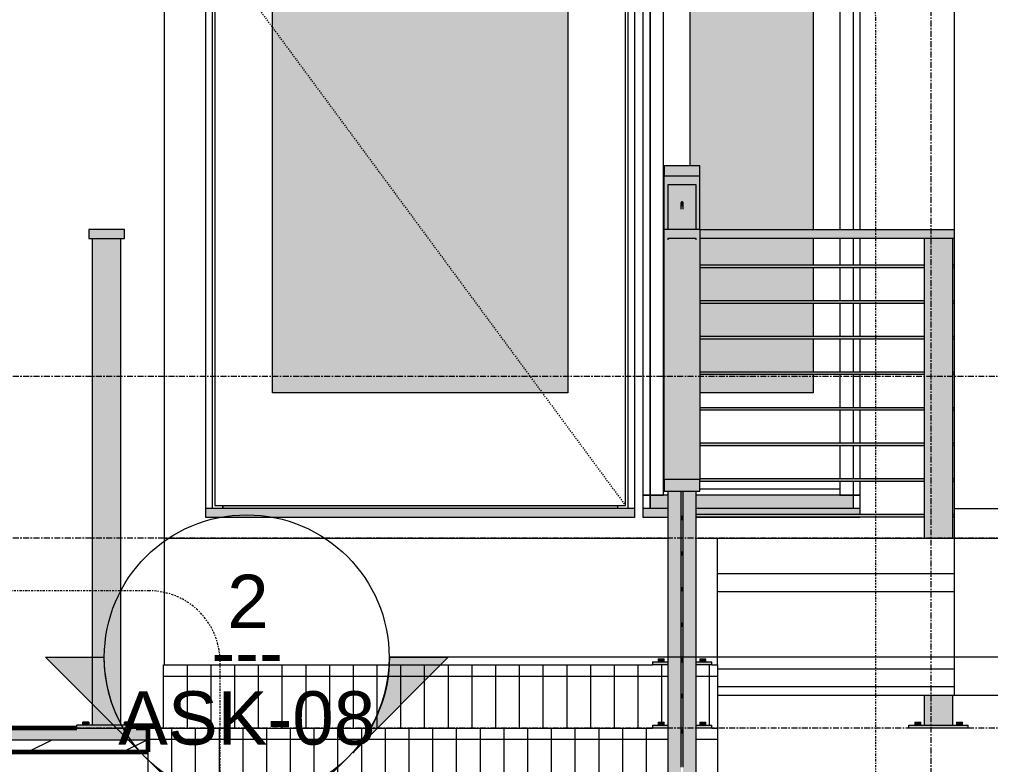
# Model space of a CAD drawing. Header units: inches. Extents: x -8991 to -6983, y -226 to 479.
# Drawn here: x -7646.2 to -7564.4, y -0.7 to 62.1 of the extents above; entities that cross this region are included whole.
import ezdxf

# ---------------------------------------------------------------- set-up
doc = ezdxf.new("R2010")
doc.units = ezdxf.units.IN
doc.header["$MEASUREMENT"] = 0
for name, pattern in [('Dash 1_16_', [0.125, 0.0625, -0.0625]), ('Dash Dot 3_16_', [0.3125, 0.1875, -0.0625, 0, -0.0625]), ('Grid Line 1_2_', [0.875, 0.5, -0.125, 0.125, -0.125])]:
    doc.linetypes.add(name, pattern=pattern)
for name, color, linetype, lineweight in [('A-ANNO-SYMB-1', 150, 'Dash Dot 3_16_', 9), ('A-DOOR', 31, 'Continuous', 18), ('A-DOOR-1', 31, 'Dash 1_16_', 9), ('A-DOOR-2', 31, 'Continuous', 9), ('A-DOOR-FRAM', 31, 'Continuous', 9), ('A-FLOR', 192, 'Continuous', 18), ('A-FLOR-1', 192, 'Continuous', 60), ('A-FLOR-HRAL', 11, 'Continuous', 9), ('A-FLOR-LEVL-1', 51, 'Grid Line 1_2_', 9), ('A-FLOR-MCUT', 51, 'Continuous', 18), ('A-FLOR-PATT-1', 8, 'Continuous', 9), ('A-WALL', 113, 'Continuous', 18), ('G-ANNO-SYMB-1', 111, 'Continuous', 9), ('S-BEAM', 12, 'Continuous', 9), ('S-GRID-1', 1, 'Grid Line 1_2_', 9), ('S-STRS', 31, 'Continuous', 9)]:
    doc.layers.add(name, color=color, linetype=linetype, lineweight=lineweight)
doc.styles.add('Arial_1', font='arial.ttf', dxfattribs={"height": 4.5})
doc.styles.add('Century Gothic', font='ufonts.com_century-gothic.ttf', dxfattribs={"height": 4.5})
pattern_1 = [(90, (-7659.3905, -117.625), (-2, 1e-16), [])]
pattern_2 = [(90, (-7658.0855, 2.375), (-2, 1e-16), [])]

# ---------------------------------------------------------------- blocks, each defined once
blk = doc.blocks.new('Railing - 2_ x 1_2_ 2-1559248-Section 26')
at = {"layer": 'A-FLOR-HRAL'}
for points in [[(-8696.644, 2.625), (-8694.882, 2.625), (-8694.882, 43.625), (-8697.257, 43.625), (-8697.257, 2.625), (-8696.854, 2.625)], [(-8694.882, 2.375), (-8693.569, 2.375), (-8693.569, 2.625), (-8698.569, 2.625), (-8698.569, 2.375), (-8696.548, 2.375)], [(-8697.59, 2.625), (-8697.569, 2.625), (-8697.578, 2.875), (-8698.069, 2.875), (-8698.048, 2.625), (-8697.603, 2.625)], [(-8694.287, 2.625), (-8694.069, 2.625), (-8694.078, 2.875), (-8694.569, 2.875), (-8694.548, 2.625), (-8694.319, 2.625)]]:
    blk.add_hatch(color=256, dxfattribs=at).paths.add_polyline_path(points, flags=0)
for p, q in [((-8697.257, 43.625), (-8694.882, 43.625)), ((-8697.257, 2.625), (-8697.257, 43.625)), ((-8694.882, 2.625), (-8694.882, 43.625)), ((-8693.569, 2.625), (-8698.569, 2.625)), ((-8698.569, 2.375), (-8698.569, 2.625)), ((-8698.069, 2.625), (-8698.069, 2.875)), ((-8697.569, 2.875), (-8698.069, 2.875)), ((-8697.569, 2.875), (-8697.569, 2.625)), ((-8694.569, 2.625), (-8694.569, 2.875)), ((-8694.069, 2.875), (-8694.569, 2.875)), ((-8694.069, 2.875), (-8694.069, 2.625)), ((-8693.569, 2.375), (-8693.569, 2.625)), ((-8698.569, 2.375), (-8693.569, 2.375))]:
    blk.add_line(p, q, dxfattribs=at)
blk = doc.blocks.new('Railing - Railing-1114347-Section 26')
at = {"layer": 'A-FLOR-HRAL'}
blk.add_hatch(color=256, dxfattribs=at).paths.add_polyline_path([(-8697.569, 43.625), (-8694.569, 43.625), (-8694.569, 44.375), (-8697.569, 44.375), (-8697.569, 43.986)], flags=0)
for p, q in [((-8694.569, 44.375), (-8697.569, 44.375)), ((-8697.569, 44.375), (-8697.569, 43.625)), ((-8694.569, 43.625), (-8694.569, 44.375)), ((-8697.569, 43.625), (-8697.257, 43.625)), ((-8694.882, 43.625), (-8694.569, 43.625))]:
    blk.add_line(p, q, dxfattribs=at)
blk.add_blockref('Railing - 2_ x 1_2_ 2-1559248-Section 26', (0, 0))
blk = doc.blocks.new('Railing - 2_ x 1_2_ 2-V25-Section 26')
at = {"layer": 'A-FLOR-HRAL'}
for points in [[(-8647.323, 43.53), (-8646.382, 43.53), (-8646.382, 43.625), (-8648.757, 43.625), (-8648.757, 43.53), (-8648.049, 43.53)], [(-8649.384, 2.625), (-8649.069, 2.625), (-8649.078, 2.875), (-8649.569, 2.875), (-8649.548, 2.625), (-8649.414, 2.625)], [(-8645.725, 2.625), (-8645.569, 2.625), (-8645.578, 2.875), (-8646.069, 2.875), (-8646.048, 2.625), (-8645.735, 2.625)]]:
    blk.add_hatch(color=256, dxfattribs=at).paths.add_polyline_path(points, flags=0)
h = blk.add_hatch(color=256, dxfattribs=at)
h.paths.add_polyline_path([(-8649.206, 2.375), (-8648.757, 2.375), (-8648.757, 2.625), (-8650.069, 2.616), (-8650.069, 2.375)], flags=0)
h.paths.add_polyline_path([(-8645.069, 2.375), (-8645.069, 2.625), (-8646.382, 2.616), (-8646.382, 2.375), (-8645.735, 2.375)], flags=0)
for p, q in [((-8648.757, 43.625), (-8648.757, 43.53)), ((-8646.382, 43.625), (-8648.757, 43.625)), ((-8646.382, 43.53), (-8646.382, 43.625)), ((-8650.069, 2.625), (-8648.757, 2.625)), ((-8650.069, 2.625), (-8650.069, 2.375)), ((-8649.569, 2.875), (-8649.569, 2.625)), ((-8649.569, 2.875), (-8649.069, 2.875)), ((-8649.069, 2.625), (-8649.069, 2.875)), ((-8646.382, 2.625), (-8645.069, 2.625)), ((-8646.069, 2.875), (-8646.069, 2.625)), ((-8646.069, 2.875), (-8645.569, 2.875)), ((-8645.569, 2.625), (-8645.569, 2.875)), ((-8645.069, 2.375), (-8645.069, 2.625)), ((-8648.757, 2.375), (-8650.069, 2.375)), ((-8645.069, 2.375), (-8646.382, 2.375))]:
    blk.add_line(p, q, dxfattribs=at)
blk = doc.blocks.new('Railing - 2_ x 1_2_ 2-1997085-Section 26')
at = {"layer": 'A-FLOR-HRAL'}
h = blk.add_hatch(color=256, dxfattribs=at)
h.paths.add_polyline_path([(-8648.757, -21.375), (-8646.382, -21.375), (-8646.382, 22.35), (-8647.476, 22.35), (-8647.496, -15.99), (-8647.529, -16.009), (-8647.643, -15.99), (-8647.663, -15.915), (-8647.663, 22.35), (-8648.757, 22.35), (-8648.757, -20.338)], flags=0)
h.paths.add_polyline_path([(-8647.523, -15.821), (-8647.545, -15.799), (-8647.594, -15.799), (-8647.59, -15.821), (-8647.529, -15.821)], flags=0)
for points in [[(-8649.09, -21.375), (-8649.069, -21.375), (-8649.078, -21.125), (-8649.569, -21.125), (-8649.548, -21.375), (-8649.103, -21.375)], [(-8645.819, -21.375), (-8645.569, -21.375), (-8645.578, -21.125), (-8646.069, -21.125), (-8646.048, -21.375), (-8645.852, -21.375)], [(-8645.735, -21.625), (-8645.069, -21.625), (-8645.069, -21.375), (-8650.069, -21.375), (-8650.069, -21.625), (-8646.382, -21.625)]]:
    blk.add_hatch(color=256, dxfattribs=at).paths.add_polyline_path(points, flags=0)
for p, q in [((-8648.757, 22.35), (-8648.757, -21.375)), ((-8646.382, -21.375), (-8646.382, 22.35)), ((-8649.569, -21.125), (-8649.569, -21.375)), ((-8649.569, -21.125), (-8649.069, -21.125)), ((-8649.069, -21.375), (-8649.069, -21.125)), ((-8646.069, -21.125), (-8646.069, -21.375)), ((-8646.069, -21.125), (-8645.569, -21.125)), ((-8645.569, -21.375), (-8645.569, -21.125)), ((-8650.069, -21.375), (-8645.069, -21.375)), ((-8650.069, -21.375), (-8650.069, -21.625)), ((-8645.069, -21.625), (-8645.069, -21.375))]:
    blk.add_line(p, q, dxfattribs=at)
blk = doc.blocks.new('Railing - Railing-1123708-Section 26')
at = {"layer": 'A-FLOR-HRAL'}
h = blk.add_hatch(color=256, dxfattribs=at)
h.paths.add_polyline_path([(-8649.069, 23.311), (-8646.069, 23.311), (-8646.069, 44.375), (-8649.069, 44.375), (-8649.069, 23.862)], flags=0)
h.paths.add_polyline_path([(-8646.897, 43.53), (-8648.757, 43.53), (-8648.757, 43.625), (-8646.382, 43.625), (-8646.382, 43.53)], flags=0)
for points in [[(-8649.069, 22.35), (-8646.069, 22.35), (-8646.069, 23.311), (-8649.069, 23.311), (-8649.069, 22.497)], [(-8647.663, 20.085), (-8647.636, 20.169), (-8647.587, 20.203), (-8647.528, 20.193), (-8647.484, 20.134), (-8647.476, 20.185), (-8647.497, 22.35), (-8647.663, 22.35), (-8647.663, 20.108)], [(-8647.587, 19.991), (-8647.495, 20.013), (-8647.476, 20.085), (-8647.503, 20.169), (-8647.531, 20.179), (-8647.644, 20.158), (-8647.663, 20.085), (-8647.636, 20.001), (-8647.608, 19.991), (-8647.59, 19.991)], [(-8647.587, 16.991), (-8647.495, 17.013), (-8647.476, 17.085), (-8647.503, 17.169), (-8647.531, 17.179), (-8647.644, 17.158), (-8647.663, 17.085), (-8647.636, 17.001), (-8647.608, 16.991), (-8647.59, 16.991)], [(-8647.587, 13.991), (-8647.495, 14.013), (-8647.476, 14.085), (-8647.503, 14.169), (-8647.531, 14.179), (-8647.644, 14.158), (-8647.663, 14.085), (-8647.636, 14.001), (-8647.608, 13.991), (-8647.59, 13.991)], [(-8647.587, 10.991), (-8647.495, 11.013), (-8647.476, 11.085), (-8647.503, 11.169), (-8647.531, 11.179), (-8647.644, 11.158), (-8647.663, 11.085), (-8647.636, 11.001), (-8647.608, 10.991), (-8647.59, 10.991)], [(-8647.512, 7.991), (-8647.495, 8.013), (-8647.476, 8.085), (-8647.503, 8.169), (-8647.531, 8.179), (-8647.644, 8.158), (-8647.663, 8.085), (-8647.636, 8.001), (-8647.608, 7.991), (-8647.523, 7.991)], [(-8647.545, 4.991), (-8647.495, 5.013), (-8647.476, 5.085), (-8647.503, 5.169), (-8647.531, 5.179), (-8647.644, 5.158), (-8647.663, 5.085), (-8647.636, 5.001), (-8647.608, 4.991), (-8647.548, 4.991)], [(-8647.551, 1.991), (-8647.495, 2.013), (-8647.476, 2.085), (-8647.503, 2.169), (-8647.531, 2.179), (-8647.644, 2.158), (-8647.663, 2.085), (-8647.636, 2.001), (-8647.608, 1.991), (-8647.569, 1.991)]]:
    blk.add_hatch(color=256, dxfattribs=at).paths.add_polyline_path(points, flags=0)
h = blk.add_hatch(color=256, dxfattribs=at)
h.paths.add_polyline_path([(-8647.663, 17.085), (-8647.636, 17.169), (-8647.587, 17.203), (-8647.528, 17.193), (-8647.484, 17.134), (-8647.476, 17.185), (-8647.497, 20.009), (-8647.531, 19.991), (-8647.644, 20.013), (-8647.663, 20.033), (-8647.663, 17.108)], flags=0)
h.paths.add_polyline_path([(-8647.549, 20.179), (-8647.545, 20.201), (-8647.594, 20.201), (-8647.59, 20.179), (-8647.551, 20.179)], flags=0)
h = blk.add_hatch(color=256, dxfattribs=at)
h.paths.add_polyline_path([(-8647.476, 14.085), (-8647.497, 17.009), (-8647.531, 16.991), (-8647.644, 17.013), (-8647.663, 17.033), (-8647.642, 14.161), (-8647.587, 14.203), (-8647.528, 14.193), (-8647.484, 14.134), (-8647.478, 14.108)], flags=0)
h.paths.add_polyline_path([(-8647.587, 17.179), (-8647.545, 17.201), (-8647.594, 17.201), (-8647.59, 17.179)], flags=0)
h = blk.add_hatch(color=256, dxfattribs=at)
h.paths.add_polyline_path([(-8647.663, 11.085), (-8647.636, 11.169), (-8647.587, 11.203), (-8647.528, 11.193), (-8647.484, 11.134), (-8647.476, 11.185), (-8647.497, 14.009), (-8647.531, 13.991), (-8647.644, 14.013), (-8647.663, 14.033), (-8647.663, 11.105)], flags=0)
h.paths.add_polyline_path([(-8647.594, 14.179), (-8647.545, 14.201), (-8647.594, 14.201), (-8647.608, 14.179)], flags=0)
h = blk.add_hatch(color=256, dxfattribs=at)
h.paths.add_polyline_path([(-8647.663, 8.085), (-8647.636, 8.169), (-8647.587, 8.203), (-8647.528, 8.193), (-8647.484, 8.134), (-8647.476, 8.185), (-8647.497, 11.009), (-8647.531, 10.991), (-8647.644, 11.013), (-8647.663, 11.033), (-8647.663, 8.108)], flags=0)
h.paths.add_polyline_path([(-8647.587, 11.179), (-8647.545, 11.201), (-8647.594, 11.201), (-8647.59, 11.179)], flags=0)
h = blk.add_hatch(color=256, dxfattribs=at)
h.paths.add_polyline_path([(-8647.663, 5.085), (-8647.636, 5.169), (-8647.587, 5.203), (-8647.528, 5.193), (-8647.484, 5.134), (-8647.476, 5.185), (-8647.497, 8.009), (-8647.531, 7.991), (-8647.644, 8.013), (-8647.663, 8.033), (-8647.663, 5.108)], flags=0)
h.paths.add_polyline_path([(-8647.511, 8.179), (-8647.569, 8.205), (-8647.608, 8.179), (-8647.513, 8.179)], flags=0)
h = blk.add_hatch(color=256, dxfattribs=at)
h.paths.add_polyline_path([(-8647.476, 2.085), (-8647.497, 5.009), (-8647.531, 4.991), (-8647.644, 5.013), (-8647.663, 5.033), (-8647.642, 2.161), (-8647.587, 2.203), (-8647.528, 2.193), (-8647.484, 2.134), (-8647.478, 2.108)], flags=0)
h.paths.add_polyline_path([(-8647.626, 5.179), (-8647.545, 5.201), (-8647.594, 5.201), (-8647.628, 5.179)], flags=0)
h = blk.add_hatch(color=256, dxfattribs=at)
h.paths.add_polyline_path([(-8647.663, -0.915), (-8647.636, -0.831), (-8647.587, -0.797), (-8647.528, -0.807), (-8647.484, -0.866), (-8647.476, -0.815), (-8647.497, 2.009), (-8647.531, 1.991), (-8647.644, 2.013), (-8647.663, 2.027), (-8647.663, -0.892)], flags=0)
h.paths.add_polyline_path([(-8647.511, 2.179), (-8647.569, 2.205), (-8647.608, 2.179), (-8647.513, 2.179)], flags=0)
for p, q in [((-8646.069, 44.375), (-8649.069, 44.375)), ((-8649.069, 23.311), (-8649.069, 44.375)), ((-8646.069, 44.375), (-8646.069, 23.311)), ((-8646.069, 23.311), (-8649.069, 23.311)), ((-8649.069, 23.311), (-8649.069, 22.35)), ((-8646.069, 22.35), (-8646.069, 23.311)), ((-8649.069, 22.35), (-8646.069, 22.35)), ((-8647.663, 22.35), (-8647.663, 20.085)), ((-8647.476, 20.085), (-8647.476, 22.35)), ((-8647.663, 20.085), (-8647.663, 17.085)), ((-8647.476, 17.085), (-8647.476, 20.085)), ((-8647.663, 17.085), (-8647.663, 14.085)), ((-8647.476, 14.085), (-8647.476, 17.085)), ((-8647.663, 14.085), (-8647.663, 11.085)), ((-8647.476, 11.085), (-8647.476, 14.085)), ((-8647.663, 11.085), (-8647.663, 8.085)), ((-8647.476, 8.085), (-8647.476, 11.085)), ((-8647.663, 8.085), (-8647.663, 5.085)), ((-8647.476, 5.085), (-8647.476, 8.085)), ((-8647.663, 5.085), (-8647.663, 2.085)), ((-8647.476, 2.085), (-8647.476, 5.085)), ((-8647.663, 2.085), (-8647.663, -0.915)), ((-8647.476, -0.915), (-8647.476, 2.085))]:
    blk.add_line(p, q, dxfattribs=at)
at = {"layer": 'A-FLOR-HRAL', "flags": 128}
for points in [[(-8647.476, 20.085), (-8647.478, 20.112), (-8647.485, 20.137), (-8647.496, 20.16), (-8647.511, 20.179), (-8647.529, 20.193), (-8647.549, 20.202), (-8647.569, 20.205), (-8647.59, 20.202), (-8647.61, 20.193), (-8647.628, 20.179), (-8647.643, 20.16), (-8647.654, 20.137), (-8647.661, 20.112), (-8647.663, 20.085)], [(-8647.663, 20.085), (-8647.661, 20.059), (-8647.654, 20.033), (-8647.643, 20.01), (-8647.628, 19.991), (-8647.61, 19.977), (-8647.59, 19.968), (-8647.569, 19.965), (-8647.549, 19.968), (-8647.529, 19.977), (-8647.511, 19.991), (-8647.496, 20.01), (-8647.485, 20.033), (-8647.478, 20.059), (-8647.476, 20.085)], [(-8647.476, 17.085), (-8647.478, 17.112), (-8647.485, 17.137), (-8647.496, 17.16), (-8647.511, 17.179), (-8647.529, 17.193), (-8647.549, 17.202), (-8647.569, 17.205), (-8647.59, 17.202), (-8647.61, 17.193), (-8647.628, 17.179), (-8647.643, 17.16), (-8647.654, 17.137), (-8647.661, 17.112), (-8647.663, 17.085)], [(-8647.663, 17.085), (-8647.661, 17.059), (-8647.654, 17.033), (-8647.643, 17.01), (-8647.628, 16.991), (-8647.61, 16.977), (-8647.59, 16.968), (-8647.569, 16.965), (-8647.549, 16.968), (-8647.529, 16.977), (-8647.511, 16.991), (-8647.496, 17.01), (-8647.485, 17.033), (-8647.478, 17.059), (-8647.476, 17.085)], [(-8647.476, 14.085), (-8647.478, 14.112), (-8647.485, 14.137), (-8647.496, 14.16), (-8647.511, 14.179), (-8647.529, 14.193), (-8647.549, 14.202), (-8647.569, 14.205), (-8647.59, 14.202), (-8647.61, 14.193), (-8647.628, 14.179), (-8647.643, 14.16), (-8647.654, 14.137), (-8647.661, 14.112), (-8647.663, 14.085)], [(-8647.663, 14.085), (-8647.661, 14.059), (-8647.654, 14.033), (-8647.643, 14.01), (-8647.628, 13.991), (-8647.61, 13.977), (-8647.59, 13.968), (-8647.569, 13.965), (-8647.549, 13.968), (-8647.529, 13.977), (-8647.511, 13.991), (-8647.496, 14.01), (-8647.485, 14.033), (-8647.478, 14.059), (-8647.476, 14.085)], [(-8647.476, 11.085), (-8647.478, 11.112), (-8647.485, 11.137), (-8647.496, 11.16), (-8647.511, 11.179), (-8647.529, 11.193), (-8647.549, 11.202), (-8647.569, 11.205), (-8647.59, 11.202), (-8647.61, 11.193), (-8647.628, 11.179), (-8647.643, 11.16), (-8647.654, 11.137), (-8647.661, 11.112), (-8647.663, 11.085)], [(-8647.663, 11.085), (-8647.661, 11.059), (-8647.654, 11.033), (-8647.643, 11.01), (-8647.628, 10.991), (-8647.61, 10.977), (-8647.59, 10.968), (-8647.569, 10.965), (-8647.549, 10.968), (-8647.529, 10.977), (-8647.511, 10.991), (-8647.496, 11.01), (-8647.485, 11.033), (-8647.478, 11.059), (-8647.476, 11.085)], [(-8647.476, 8.085), (-8647.478, 8.112), (-8647.485, 8.137), (-8647.496, 8.16), (-8647.511, 8.179), (-8647.529, 8.193), (-8647.549, 8.202), (-8647.569, 8.205), (-8647.59, 8.202), (-8647.61, 8.193), (-8647.628, 8.179), (-8647.643, 8.16), (-8647.654, 8.137), (-8647.661, 8.112), (-8647.663, 8.085)], [(-8647.663, 8.085), (-8647.661, 8.059), (-8647.654, 8.033), (-8647.643, 8.01), (-8647.628, 7.991), (-8647.61, 7.977), (-8647.59, 7.968), (-8647.569, 7.965), (-8647.549, 7.968), (-8647.529, 7.977), (-8647.511, 7.991), (-8647.496, 8.01), (-8647.485, 8.033), (-8647.478, 8.059), (-8647.476, 8.085)], [(-8647.476, 5.085), (-8647.478, 5.112), (-8647.485, 5.137), (-8647.496, 5.16), (-8647.511, 5.179), (-8647.529, 5.193), (-8647.549, 5.202), (-8647.569, 5.205), (-8647.59, 5.202), (-8647.61, 5.193), (-8647.628, 5.179), (-8647.643, 5.16), (-8647.654, 5.137), (-8647.661, 5.112), (-8647.663, 5.085)], [(-8647.663, 5.085), (-8647.661, 5.059), (-8647.654, 5.033), (-8647.643, 5.01), (-8647.628, 4.991), (-8647.61, 4.977), (-8647.59, 4.968), (-8647.569, 4.965), (-8647.549, 4.968), (-8647.529, 4.977), (-8647.511, 4.991), (-8647.496, 5.01), (-8647.485, 5.033), (-8647.478, 5.059), (-8647.476, 5.085)], [(-8647.476, 2.085), (-8647.478, 2.112), (-8647.485, 2.137), (-8647.496, 2.16), (-8647.511, 2.179), (-8647.529, 2.193), (-8647.549, 2.202), (-8647.569, 2.205), (-8647.59, 2.202), (-8647.61, 2.193), (-8647.628, 2.179), (-8647.643, 2.16), (-8647.654, 2.137), (-8647.661, 2.112), (-8647.663, 2.085)], [(-8647.663, 2.085), (-8647.661, 2.059), (-8647.654, 2.033), (-8647.643, 2.01), (-8647.628, 1.991), (-8647.61, 1.977), (-8647.59, 1.968), (-8647.569, 1.965), (-8647.549, 1.968), (-8647.529, 1.977), (-8647.511, 1.991), (-8647.496, 2.01), (-8647.485, 2.033), (-8647.478, 2.059), (-8647.476, 2.085)]]:
    blk.add_lwpolyline(points, dxfattribs=at)
for name in ['Railing - 2_ x 1_2_ 2-V25-Section 26', 'Railing - 2_ x 1_2_ 2-1997085-Section 26']:
    blk.add_blockref(name, (0, 0))
blk = doc.blocks.new('Door-Outswing-Andersen-A_Series-Single - 3_ 0-1_8_ x 7_ 11-1_2_-2052488-Section 26')
at = {"layer": 'A-DOOR'}
for points in [[(-8671.19, 30.625), (-8657.209, 30.625), (-8657.209, 110), (-8682.084, 110), (-8682.084, 30.625)], [(-8652.677, 20.125), (-8651.584, 20.125), (-8651.598, 20.873), (-8687.709, 20.863), (-8687.709, 20.125), (-8653.006, 20.125)], [(-8671.19, 20.873), (-8653.006, 20.873), (-8653.006, 21.125), (-8686.287, 21.125), (-8686.287, 20.873), (-8682.084, 20.873)]]:
    blk.add_hatch(color=256, dxfattribs=at).paths.add_polyline_path(points, flags=0)
for p, q in [((-8687.143, 20.873), (-8687.143, 115.059)), ((-8686.959, 114.875), (-8686.959, 21.125)), ((-8652.334, 21.125), (-8652.334, 114.875)), ((-8652.15, 115.059), (-8652.15, 20.873)), ((-8682.084, 30.625), (-8682.084, 110)), ((-8657.209, 110), (-8657.209, 30.625)), ((-8657.209, 30.625), (-8682.084, 30.625)), ((-8687.709, 20.125), (-8687.709, 20.873)), ((-8651.584, 20.873), (-8687.709, 20.873)), ((-8686.959, 21.125), (-8652.334, 21.125)), ((-8686.287, 20.873), (-8686.287, 21.125)), ((-8686.287, 21.125), (-8686.287, 20.873)), ((-8653.006, 21.125), (-8653.006, 20.873)), ((-8653.006, 21.125), (-8653.006, 20.873)), ((-8651.584, 20.873), (-8651.584, 20.125)), ((-8651.584, 20.125), (-8687.709, 20.125))]:
    blk.add_line(p, q, dxfattribs=at)
at = {"layer": 'A-DOOR-1'}
blk.add_line((-8686.959, 68), (-8652.334, 21.125), dxfattribs=at)
blk = doc.blocks.new('Door-Sidelight-Andersen-A_Series - 1_ 6-1_4_ x 7_ 11-1_2_-2008674-Section 26')
at = {"layer": 'A-DOOR'}
h = blk.add_hatch(color=256, dxfattribs=at)
h.paths.add_polyline_path([(-8646.069, 30.625), (-8636.522, 30.625), (-8636.522, 32.187), (-8646.069, 32.187), (-8646.069, 31.456)], flags=0)
h.paths.add_polyline_path([(-8646.069, 32.375), (-8636.522, 32.375), (-8636.522, 35.187), (-8646.069, 35.187), (-8646.069, 32.633)], flags=0)
h.paths.add_polyline_path([(-8643.421, 35.375), (-8636.522, 35.375), (-8636.522, 38.187), (-8646.069, 38.187), (-8646.069, 35.375), (-8645.735, 35.375)], flags=0)
h.paths.add_polyline_path([(-8646.069, 38.375), (-8636.522, 38.375), (-8636.522, 41.187), (-8646.069, 41.187), (-8646.069, 38.519)], flags=0)
h.paths.add_polyline_path([(-8646.069, 41.375), (-8636.522, 41.375), (-8636.522, 43.625), (-8646.069, 43.625), (-8646.069, 43.227)], flags=0)
h.paths.add_polyline_path([(-8643.421, 44.375), (-8636.522, 44.375), (-8636.522, 110), (-8646.897, 110), (-8646.897, 49.758), (-8646.069, 49.758), (-8646.069, 44.375), (-8645.735, 44.375)], flags=0)
h = blk.add_hatch(color=256, dxfattribs=at)
h.paths.add_polyline_path([(-8649.914, 20.873), (-8648.757, 20.873), (-8648.757, 22.016), (-8650.268, 22.016), (-8650.268, 20.873), (-8650.084, 20.873)], flags=0)
h.paths.add_polyline_path([(-8634.165, 20.873), (-8633.15, 20.873), (-8633.15, 22.016), (-8646.382, 22.016), (-8646.382, 20.873), (-8634.279, 20.873)], flags=0)
h = blk.add_hatch(color=256, dxfattribs=at)
h.paths.add_polyline_path([(-8650.709, 20.125), (-8648.757, 20.125), (-8648.757, 20.873), (-8650.834, 20.873), (-8650.834, 20.125)], flags=0)
h.paths.add_polyline_path([(-8633.756, 20.125), (-8632.584, 20.125), (-8632.585, 20.187), (-8646.382, 20.187), (-8646.382, 20.125), (-8634.165, 20.125)], flags=0)
h.paths.add_polyline_path([(-8633.756, 20.375), (-8632.584, 20.375), (-8632.589, 20.873), (-8646.382, 20.862), (-8646.382, 20.375), (-8634.165, 20.375)], flags=0)
for p, q in [((-8650.268, 20.873), (-8650.268, 115.059)), ((-8633.15, 115.059), (-8633.15, 44.375)), ((-8649.139, 22.016), (-8649.139, 113.93)), ((-8634.279, 113.93), (-8634.279, 44.375)), ((-8646.897, 49.758), (-8646.897, 110)), ((-8636.522, 110), (-8636.522, 44.375)), ((-8636.522, 43.625), (-8636.522, 41.372)), ((-8634.279, 43.625), (-8634.279, 41.372)), ((-8633.15, 43.625), (-8633.15, 41.372)), ((-8636.522, 41.191), (-8636.522, 38.372)), ((-8634.279, 41.195), (-8634.279, 38.372)), ((-8633.15, 41.194), (-8633.15, 38.372)), ((-8636.522, 38.191), (-8636.522, 35.372)), ((-8634.279, 38.195), (-8634.279, 35.372)), ((-8633.15, 38.194), (-8633.15, 35.372)), ((-8636.522, 35.191), (-8636.522, 32.372)), ((-8634.279, 35.195), (-8634.279, 32.372)), ((-8633.15, 35.194), (-8633.15, 32.372)), ((-8636.522, 32.191), (-8636.522, 30.625)), ((-8634.279, 32.195), (-8634.279, 29.372)), ((-8633.15, 32.194), (-8633.15, 29.372)), ((-8636.522, 30.625), (-8646.069, 30.625)), ((-8634.279, 29.195), (-8634.279, 26.372)), ((-8633.15, 29.194), (-8633.15, 26.372)), ((-8634.279, 26.195), (-8634.279, 23.372)), ((-8633.15, 26.194), (-8633.15, 23.372)), ((-8634.279, 23.195), (-8634.279, 22.016)), ((-8633.15, 23.194), (-8633.15, 20.873)), ((-8649.069, 22.507), (-8649.139, 22.507)), ((-8634.279, 22.507), (-8646.069, 22.507)), ((-8648.757, 22.016), (-8650.834, 22.016)), ((-8650.834, 22.016), (-8649.139, 22.016)), ((-8632.584, 22.016), (-8646.382, 22.016)), ((-8634.279, 22.016), (-8632.584, 22.016)), ((-8650.834, 20.125), (-8650.834, 20.873)), ((-8648.757, 20.873), (-8650.834, 20.873)), ((-8632.584, 20.873), (-8646.382, 20.873)), ((-8632.584, 20.873), (-8632.584, 20.372)), ((-8648.757, 20.125), (-8650.834, 20.125)), ((-8632.584, 20.125), (-8646.382, 20.125)), ((-8632.584, 20.194), (-8632.584, 20.125))]:
    blk.add_line(p, q, dxfattribs=at)
at = {"layer": 'A-DOOR-2'}
for p, q in [((-8646.897, 49.758), (-8646.897, 110)), ((-8636.522, 110), (-8636.522, 44.375)), ((-8636.522, 43.625), (-8636.522, 41.372)), ((-8636.522, 41.191), (-8636.522, 38.372)), ((-8636.522, 38.191), (-8636.522, 35.372)), ((-8636.522, 35.191), (-8636.522, 32.372)), ((-8636.522, 32.191), (-8636.522, 30.625)), ((-8636.522, 30.625), (-8646.069, 30.625))]:
    blk.add_line(p, q, dxfattribs=at)
at = {"layer": 'A-DOOR-FRAM'}
for p, q in [((-8650.268, 115.059), (-8650.268, 20.873)), ((-8633.15, 115.059), (-8633.15, 44.375)), ((-8633.15, 43.625), (-8633.15, 41.372)), ((-8633.15, 41.194), (-8633.15, 38.372)), ((-8633.15, 38.194), (-8633.15, 35.372)), ((-8633.15, 35.194), (-8633.15, 32.372)), ((-8633.15, 32.194), (-8633.15, 29.372)), ((-8633.15, 29.194), (-8633.15, 26.372)), ((-8633.15, 26.194), (-8633.15, 23.372)), ((-8633.15, 23.194), (-8633.15, 20.873)), ((-8649.069, 22.507), (-8649.139, 22.507)), ((-8634.279, 22.507), (-8646.069, 22.507))]:
    blk.add_line(p, q, dxfattribs=at)
blk = doc.blocks.new('Plywood Web Joist - 9 1_2_ TJI110 _ 16_ O_C_-1953454-Section 26')
at = {"layer": 'S-BEAM'}
for p, q in [((-8624.632, 15.375), (-8644.569, 15.375)), ((-8644.569, 13.875), (-8624.632, 13.875)), ((-8644.569, 7.375), (-8624.632, 7.375)), ((-8644.569, 5.875), (-8624.632, 5.875))]:
    blk.add_line(p, q, dxfattribs=at)
blk = doc.blocks.new('Railing - 2_ x 1_2_ 2-V47-Section 26')
at = {"layer": 'A-FLOR-HRAL'}
h = blk.add_hatch(color=256, dxfattribs=at)
h.paths.add_polyline_path([(-8624.908, 2.625), (-8624.756, 2.625), (-8624.756, 5.125), (-8627.131, 5.125), (-8627.131, 2.625)], flags=0)
h.paths.add_polyline_path([(-8627.131, 18.375), (-8624.756, 18.383), (-8624.756, 43.625), (-8627.131, 43.625), (-8627.131, 18.537)], flags=0)
for points in [[(-8624.908, 2.375), (-8623.444, 2.375), (-8623.444, 2.625), (-8628.444, 2.625), (-8628.444, 2.375), (-8627.131, 2.375)], [(-8627.871, 2.625), (-8627.694, 2.625), (-8627.694, 2.875), (-8627.944, 2.875), (-8627.923, 2.625), (-8627.891, 2.625)], [(-8627.517, 2.625), (-8627.444, 2.625), (-8627.452, 2.875), (-8627.694, 2.875), (-8627.694, 2.625), (-8627.543, 2.625)], [(-8624.371, 2.625), (-8624.194, 2.625), (-8624.194, 2.875), (-8624.444, 2.875), (-8624.423, 2.625), (-8624.391, 2.625)], [(-8624.129, 2.625), (-8623.944, 2.625), (-8623.952, 2.875), (-8624.194, 2.875), (-8624.194, 2.625), (-8624.162, 2.625)]]:
    blk.add_hatch(color=256, dxfattribs=at).paths.add_polyline_path(points, flags=0)
for p, q in [((-8627.131, 18.375), (-8627.131, 43.625)), ((-8624.756, 18.375), (-8624.756, 43.625)), ((-8627.131, 2.625), (-8627.131, 5.125)), ((-8624.756, 2.625), (-8624.756, 5.125)), ((-8628.444, 2.625), (-8623.444, 2.625)), ((-8628.444, 2.375), (-8628.444, 2.625)), ((-8627.944, 2.875), (-8627.944, 2.625)), ((-8627.944, 2.875), (-8627.694, 2.875)), ((-8627.694, 2.875), (-8627.444, 2.875)), ((-8627.444, 2.625), (-8627.444, 2.875)), ((-8624.444, 2.875), (-8624.444, 2.625)), ((-8624.444, 2.875), (-8624.194, 2.875)), ((-8624.194, 2.875), (-8623.944, 2.875)), ((-8623.944, 2.625), (-8623.944, 2.875)), ((-8623.444, 2.375), (-8623.444, 2.625)), ((-8623.444, 2.375), (-8628.444, 2.375))]:
    blk.add_line(p, q, dxfattribs=at)
blk = doc.blocks.new('Railing - 2_ x 1_2_ 2-1997182-Section 26')
at = {"layer": 'A-FLOR-HRAL'}
h = blk.add_hatch(color=256, dxfattribs=at)
h.paths.add_polyline_path([(-8648.757, 44.375), (-8646.382, 44.375), (-8646.382, 48.158), (-8648.757, 48.158), (-8648.757, 45.582)], flags=0)
h.paths.add_polyline_path([(-8647.569, 46.329), (-8647.636, 46.36), (-8647.663, 46.435), (-8647.651, 46.655), (-8647.616, 46.694), (-8647.488, 46.655), (-8647.476, 46.574), (-8647.488, 46.382), (-8647.545, 46.333)], flags=0)
for points in [[(-8649.078, 7.958), (-8649.069, 7.958), (-8649.078, 8.208), (-8649.569, 8.208), (-8649.548, 7.958), (-8649.09, 7.958)], [(-8645.819, 7.958), (-8645.569, 7.958), (-8645.578, 8.208), (-8646.069, 8.208), (-8646.048, 7.958), (-8645.852, 7.958)]]:
    blk.add_hatch(color=256, dxfattribs=at).paths.add_polyline_path(points, flags=0)
h = blk.add_hatch(color=256, dxfattribs=at)
h.paths.add_polyline_path([(-8646.382, 7.708), (-8645.069, 7.708), (-8645.069, 7.958), (-8646.382, 7.958), (-8646.382, 7.913)], flags=0)
h.paths.add_polyline_path([(-8648.757, 7.708), (-8648.757, 7.958), (-8650.069, 7.958), (-8650.069, 7.708)], flags=0)
for p, q in [((-8648.757, 48.158), (-8648.757, 44.375)), ((-8646.382, 48.158), (-8648.757, 48.158)), ((-8646.382, 44.375), (-8646.382, 48.158)), ((-8649.569, 8.208), (-8649.569, 7.958)), ((-8649.569, 8.208), (-8649.069, 8.208)), ((-8649.069, 7.958), (-8649.069, 8.208)), ((-8646.069, 8.208), (-8646.069, 7.958)), ((-8646.069, 8.208), (-8645.569, 8.208)), ((-8645.569, 7.958), (-8645.569, 8.208)), ((-8650.069, 7.958), (-8648.757, 7.958)), ((-8650.069, 7.958), (-8650.069, 7.708)), ((-8648.757, 7.708), (-8650.069, 7.708)), ((-8646.382, 7.958), (-8645.069, 7.958)), ((-8645.069, 7.708), (-8646.382, 7.708)), ((-8645.069, 7.708), (-8645.069, 7.958))]:
    blk.add_line(p, q, dxfattribs=at)
blk = doc.blocks.new('Railing - Railing-1997089-Section 26')
at = {"layer": 'A-FLOR-HRAL'}
for points in [[(-8646.069, 48.908), (-8646.069, 49.758), (-8649.069, 49.758), (-8649.069, 48.908), (-8646.382, 48.908)], [(-8648.757, 44.375), (-8648.757, 48.158), (-8646.382, 48.158), (-8646.382, 44.375), (-8646.069, 44.375), (-8646.069, 48.908), (-8649.069, 48.908), (-8649.069, 44.375)], [(-8647.616, 46.51), (-8647.488, 46.549), (-8647.479, 46.63), (-8647.503, 46.677), (-8647.636, 46.677), (-8647.663, 46.602), (-8647.636, 46.527)], [(-8646.069, 43.625), (-8624.632, 43.625), (-8624.632, 44.375), (-8646.069, 44.375)]]:
    blk.add_hatch(color=256, dxfattribs=at).paths.add_polyline_path(points, flags=0)
h = blk.add_hatch(color=256, dxfattribs=at)
h.paths.add_polyline_path([(-8647.569, 46.329), (-8647.545, 46.333), (-8647.545, 46.499), (-8647.594, 46.499), (-8647.594, 46.333), (-8647.57, 46.329)], flags=0)
h.paths.add_polyline_path([(-8647.545, 46.333), (-8647.488, 46.383), (-8647.476, 46.435), (-8647.488, 46.549), (-8647.545, 46.496)], flags=0)
h.paths.add_polyline_path([(-8647.594, 46.333), (-8647.594, 46.499), (-8647.651, 46.549), (-8647.663, 46.527), (-8647.651, 46.382), (-8647.594, 46.333)], flags=0)
h = blk.add_hatch(color=256, dxfattribs=at)
h.paths.add_polyline_path([(-8634.279, 41.281), (-8627.131, 41.284), (-8627.131, 41.375), (-8646.069, 41.361), (-8646.069, 41.281), (-8636.17, 41.281)], flags=0)
h.paths.add_polyline_path([(-8624.756, 41.281), (-8624.632, 41.281), (-8624.632, 41.375), (-8624.756, 41.362), (-8624.756, 41.282)], flags=0)
h = blk.add_hatch(color=256, dxfattribs=at)
h.paths.add_polyline_path([(-8629.537, 41.187), (-8627.131, 41.202), (-8627.131, 41.281), (-8646.069, 41.28), (-8646.069, 41.187), (-8632.584, 41.187)], flags=0)
h.paths.add_polyline_path([(-8624.756, 41.187), (-8624.632, 41.2), (-8624.632, 41.281), (-8624.756, 41.281), (-8624.756, 41.191)], flags=0)
h = blk.add_hatch(color=256, dxfattribs=at)
h.paths.add_polyline_path([(-8636.269, 38.281), (-8627.131, 38.284), (-8627.131, 38.375), (-8646.069, 38.361), (-8646.069, 38.281), (-8636.522, 38.281)], flags=0)
h.paths.add_polyline_path([(-8624.632, 38.281), (-8624.632, 38.375), (-8624.756, 38.362), (-8624.756, 38.281)], flags=0)
h = blk.add_hatch(color=256, dxfattribs=at)
h.paths.add_polyline_path([(-8629.537, 38.187), (-8627.131, 38.202), (-8627.131, 38.281), (-8646.069, 38.28), (-8646.069, 38.187), (-8632.584, 38.187)], flags=0)
h.paths.add_polyline_path([(-8624.756, 38.187), (-8624.632, 38.2), (-8624.632, 38.281), (-8624.756, 38.281), (-8624.756, 38.191)], flags=0)
h = blk.add_hatch(color=256, dxfattribs=at)
h.paths.add_polyline_path([(-8632.584, 35.281), (-8627.131, 35.284), (-8627.131, 35.375), (-8646.069, 35.361), (-8646.069, 35.281), (-8632.829, 35.281)], flags=0)
h.paths.add_polyline_path([(-8624.632, 35.281), (-8624.632, 35.375), (-8624.756, 35.362), (-8624.756, 35.281)], flags=0)
h = blk.add_hatch(color=256, dxfattribs=at)
h.paths.add_polyline_path([(-8646.069, 35.187), (-8627.131, 35.202), (-8627.131, 35.281), (-8646.069, 35.28), (-8646.069, 35.19)], flags=0)
h.paths.add_polyline_path([(-8624.756, 35.187), (-8624.632, 35.2), (-8624.632, 35.281), (-8624.756, 35.281), (-8624.756, 35.191)], flags=0)
h = blk.add_hatch(color=256, dxfattribs=at)
h.paths.add_polyline_path([(-8632.584, 32.281), (-8627.131, 32.284), (-8627.131, 32.375), (-8646.069, 32.361), (-8646.069, 32.281), (-8632.774, 32.281)], flags=0)
h.paths.add_polyline_path([(-8624.632, 32.281), (-8624.632, 32.375), (-8624.756, 32.362), (-8624.756, 32.281)], flags=0)
h = blk.add_hatch(color=256, dxfattribs=at)
h.paths.add_polyline_path([(-8646.069, 32.187), (-8627.131, 32.202), (-8627.131, 32.281), (-8646.069, 32.28), (-8646.069, 32.19)], flags=0)
h.paths.add_polyline_path([(-8624.756, 32.187), (-8624.632, 32.2), (-8624.632, 32.281), (-8624.756, 32.281), (-8624.756, 32.191)], flags=0)
h = blk.add_hatch(color=256, dxfattribs=at)
h.paths.add_polyline_path([(-8632.584, 29.281), (-8627.131, 29.284), (-8627.131, 29.375), (-8646.069, 29.361), (-8646.069, 29.281), (-8632.718, 29.281)], flags=0)
h.paths.add_polyline_path([(-8624.632, 29.281), (-8624.632, 29.375), (-8624.756, 29.362), (-8624.756, 29.281)], flags=0)
h = blk.add_hatch(color=256, dxfattribs=at)
h.paths.add_polyline_path([(-8636.06, 29.187), (-8627.131, 29.202), (-8627.131, 29.281), (-8646.069, 29.28), (-8646.069, 29.187), (-8636.522, 29.187)], flags=0)
h.paths.add_polyline_path([(-8624.632, 29.188), (-8624.632, 29.281), (-8624.756, 29.281), (-8624.756, 29.188)], flags=0)
h = blk.add_hatch(color=256, dxfattribs=at)
h.paths.add_polyline_path([(-8632.584, 26.281), (-8627.131, 26.284), (-8627.131, 26.375), (-8646.069, 26.361), (-8646.069, 26.281), (-8632.663, 26.281)], flags=0)
h.paths.add_polyline_path([(-8624.632, 26.281), (-8624.632, 26.375), (-8624.756, 26.362), (-8624.756, 26.281)], flags=0)
h = blk.add_hatch(color=256, dxfattribs=at)
h.paths.add_polyline_path([(-8640.124, 26.187), (-8627.131, 26.202), (-8627.131, 26.281), (-8646.069, 26.28), (-8646.069, 26.187), (-8641.499, 26.187)], flags=0)
h.paths.add_polyline_path([(-8624.756, 26.187), (-8624.632, 26.2), (-8624.632, 26.281), (-8624.756, 26.281), (-8624.756, 26.191)], flags=0)
h = blk.add_hatch(color=256, dxfattribs=at)
h.paths.add_polyline_path([(-8638.793, 23.281), (-8627.131, 23.284), (-8627.131, 23.375), (-8646.069, 23.361), (-8646.069, 23.281), (-8643.421, 23.281)], flags=0)
h.paths.add_polyline_path([(-8624.632, 23.281), (-8624.632, 23.375), (-8624.756, 23.362), (-8624.756, 23.281)], flags=0)
h = blk.add_hatch(color=256, dxfattribs=at)
h.paths.add_polyline_path([(-8632.584, 23.187), (-8627.131, 23.202), (-8627.131, 23.281), (-8646.069, 23.28), (-8646.069, 23.187), (-8632.606, 23.187)], flags=0)
h.paths.add_polyline_path([(-8624.756, 23.187), (-8624.632, 23.2), (-8624.632, 23.281), (-8624.756, 23.281), (-8624.756, 23.191)], flags=0)
h = blk.add_hatch(color=256, dxfattribs=at)
h.paths.add_polyline_path([(-8632.584, 20.281), (-8627.131, 20.284), (-8627.131, 20.375), (-8646.382, 20.362), (-8646.382, 20.281), (-8632.585, 20.281)], flags=0)
h.paths.add_polyline_path([(-8624.632, 20.281), (-8624.632, 20.375), (-8624.756, 20.362), (-8624.756, 20.281)], flags=0)
h = blk.add_hatch(color=256, dxfattribs=at)
h.paths.add_polyline_path([(-8632.709, 20.187), (-8627.131, 20.202), (-8627.131, 20.281), (-8646.382, 20.28), (-8646.382, 20.187), (-8632.71, 20.187)], flags=0)
h.paths.add_polyline_path([(-8624.632, 20.188), (-8624.632, 20.281), (-8624.756, 20.281), (-8624.756, 20.188)], flags=0)
for p, q in [((-8646.069, 49.758), (-8649.069, 49.758)), ((-8649.069, 49.758), (-8649.069, 48.908)), ((-8646.069, 48.908), (-8646.069, 49.758)), ((-8649.069, 48.908), (-8646.069, 48.908)), ((-8649.069, 44.375), (-8649.069, 48.908)), ((-8646.069, 44.375), (-8646.069, 48.908)), ((-8647.663, 46.602), (-8647.663, 46.088)), ((-8647.476, 46.088), (-8647.476, 46.602)), ((-8646.069, 44.375), (-8624.632, 44.375)), ((-8624.632, 43.625), (-8646.069, 43.625)), ((-8627.131, 41.375), (-8646.069, 41.375)), ((-8646.069, 41.187), (-8627.131, 41.187)), ((-8624.632, 41.375), (-8624.756, 41.375)), ((-8624.756, 41.187), (-8624.632, 41.187)), ((-8627.131, 38.375), (-8646.069, 38.375)), ((-8646.069, 38.187), (-8627.131, 38.187)), ((-8624.632, 38.375), (-8624.756, 38.375)), ((-8624.756, 38.187), (-8624.632, 38.187)), ((-8627.131, 35.375), (-8646.069, 35.375)), ((-8624.632, 35.375), (-8624.756, 35.375)), ((-8646.069, 35.187), (-8627.131, 35.187)), ((-8624.756, 35.187), (-8624.632, 35.187)), ((-8627.131, 32.375), (-8646.069, 32.375)), ((-8646.069, 32.187), (-8627.131, 32.187)), ((-8624.632, 32.375), (-8624.756, 32.375)), ((-8624.756, 32.187), (-8624.632, 32.187)), ((-8627.131, 29.375), (-8646.069, 29.375)), ((-8646.069, 29.187), (-8627.131, 29.187)), ((-8624.632, 29.375), (-8624.756, 29.375)), ((-8624.756, 29.187), (-8624.632, 29.187)), ((-8627.131, 26.375), (-8646.069, 26.375)), ((-8624.632, 26.375), (-8624.756, 26.375)), ((-8646.069, 26.187), (-8627.131, 26.187)), ((-8624.756, 26.187), (-8624.632, 26.187)), ((-8627.131, 23.375), (-8646.069, 23.375)), ((-8646.069, 23.187), (-8627.131, 23.187)), ((-8624.632, 23.375), (-8624.756, 23.375)), ((-8624.756, 23.187), (-8624.632, 23.187)), ((-8627.131, 20.375), (-8646.382, 20.375)), ((-8646.382, 20.187), (-8627.131, 20.187)), ((-8624.632, 20.375), (-8624.756, 20.375)), ((-8624.756, 20.187), (-8624.632, 20.187))]:
    blk.add_line(p, q, dxfattribs=at)
at = {"layer": 'A-FLOR-HRAL', "flags": 128}
for points in [[(-8647.476, 46.602), (-8647.479, 46.63), (-8647.488, 46.655), (-8647.503, 46.677), (-8647.523, 46.694), (-8647.545, 46.705), (-8647.569, 46.708), (-8647.594, 46.705), (-8647.616, 46.694), (-8647.636, 46.677), (-8647.651, 46.655), (-8647.66, 46.63), (-8647.663, 46.602)], [(-8647.663, 46.602), (-8647.66, 46.575), (-8647.651, 46.549), (-8647.636, 46.527), (-8647.616, 46.51), (-8647.594, 46.499), (-8647.569, 46.496), (-8647.545, 46.499), (-8647.523, 46.51), (-8647.503, 46.527), (-8647.488, 46.549), (-8647.479, 46.575), (-8647.476, 46.602)]]:
    blk.add_lwpolyline(points, dxfattribs=at)
for name in ['Railing - 2_ x 1_2_ 2-1997182-Section 26', 'Railing - 2_ x 1_2_ 2-V47-Section 26']:
    blk.add_blockref(name, (0, 0))
blk = doc.blocks.new('Section - Section Head - Filled-22785-Section 26')
at = {"layer": 'G-ANNO-SYMB-1'}
h = blk.add_hatch(color=256, dxfattribs=at)
edge = h.paths.add_edge_path(flags=0)
edge.add_line((-8608.219, -199.981), (-8600.167, -191.929))
edge.add_line((-8600.167, -191.929), (-8600.167, -196.883))
edge.add_arc((-8600.167, -208.899), 12.016, 90, 132.0784)
h = blk.add_hatch(color=256, dxfattribs=at)
edge = h.paths.add_edge_path(flags=0)
edge.add_arc((-8600.167, -208.899), 12, 135, 180)
edge.add_line((-8612.167, -208.899), (-8617.138, -208.899))
edge.add_line((-8617.138, -208.899), (-8608.652, -200.414))
h = blk.add_hatch(color=256, dxfattribs=at)
edge = h.paths.add_edge_path(flags=0)
edge.add_line((-8608.652, -217.384), (-8617.138, -208.899))
edge.add_line((-8617.138, -208.899), (-8612.167, -208.899))
edge.add_arc((-8600.167, -208.899), 12, 180, 225)
h = blk.add_hatch(color=256, dxfattribs=at)
edge = h.paths.add_edge_path(flags=0)
edge.add_arc((-8600.167, -208.899), 12.016, 227.9216, 270)
edge.add_line((-8600.167, -220.915), (-8600.167, -225.87))
edge.add_line((-8600.167, -225.87), (-8608.219, -217.817))
for p, q in [((-8600.167, -191.929), (-8608.219, -199.981)), ((-8600.167, -196.883), (-8600.167, -191.929)), ((-8608.652, -200.414), (-8617.138, -208.899)), ((-8612.167, -208.899), (-8617.138, -208.899)), ((-8617.138, -208.899), (-8608.652, -217.384)), ((-8617.138, -208.899), (-8612.167, -208.899)), ((-8608.219, -217.817), (-8600.167, -225.87)), ((-8600.167, -225.87), (-8600.167, -220.915))]:
    blk.add_line(p, q, dxfattribs=at)
for centre, radius, start, end in [((-8600.167, -208.915), 12, 90, 270), ((-8600.167, -208.899), 12.016, 90, 132.0784), ((-8600.167, -208.915), 12, 270, 90), ((-8600.167, -208.899), 12, 135, 180), ((-8600.167, -208.899), 12, 180, 225), ((-8600.167, -208.899), 12.016, 227.9216, 270)]:
    blk.add_arc(centre, radius, start, end, dxfattribs=at)

msp = doc.modelspace()

# ---------------------------------------------------------------- hatches: boundary and pattern name
at = {"layer": 'A-FLOR'}
msp.add_hatch(color=256, dxfattribs=at).paths.add_polyline_path([(-7640.88232, 1.375), (-7635.39084, 1.375), (-7635.39084, 2.375), (-7819.39084, 2.375), (-7819.39084, 1.375), (-7640.89084, 1.375)], flags=0)
at = {"layer": 'A-FLOR-PATT-1'}
h = msp.add_hatch(dxfattribs=at)
h.set_pattern_fill('FP_2', color=256, style=0, pattern_type=2)
h.set_pattern_definition([(216.87, (-7541.8895, 132.934), (23.9897714, 15.993643), [3.998, -35.986]), (206.565, (-7537.0915, 130.535), (-7.99708, -7.99662), [8.941, -8.941]), (198.435, (-7537.0915, 126.537), (-15.993845, -7.997098), [5.058, -20.23])])
h.paths.add_polyline_path([(-7819.39084, 0.375), (-7635.39084, 0.375), (-7635.39084, 1.375), (-7819.39084, 1.375), (-7819.39084, 0.8501)], flags=0)
at = {"layer": 'S-STRS'}
h = msp.add_hatch(dxfattribs=at)
h.set_pattern_fill('FP_10', color=256, style=0, pattern_type=2)
h.set_pattern_definition(pattern_2)
h.paths.add_polyline_path([(-7634.08532, 6.76693), (-7591.57834, 6.76693), (-7591.57834, 7.70833), (-7634.08532, 7.70833)], flags=0)
h.paths.add_polyline_path([(-7588.51584, 6.76693), (-7587.39084, 6.76693), (-7587.39084, 7.70833), (-7589.20334, 7.70833), (-7589.20334, 6.76693), (-7588.55644, 6.76693)], flags=0)
h = msp.add_hatch(dxfattribs=at)
h.set_pattern_fill('FP_10', color=256, style=0, pattern_type=2)
h.set_pattern_definition(pattern_2)
h.paths.add_polyline_path([(-7634.01584, 2.375), (-7592.89084, 2.375), (-7592.89084, 2.625), (-7592.39084, 2.625), (-7592.38232, 2.875), (-7591.89084, 2.875), (-7591.89084, 2.625), (-7591.57834, 2.625), (-7591.57834, 6.76693), (-7634.08532, 6.76693), (-7634.08532, 2.375)], flags=0)
h.paths.add_polyline_path([(-7587.89084, 2.375), (-7587.39084, 2.375), (-7587.39084, 6.76693), (-7589.20334, 6.76693), (-7589.20334, 2.625), (-7588.89084, 2.625), (-7588.88232, 2.875), (-7588.39084, 2.875), (-7588.39084, 2.625), (-7587.89084, 2.625)], flags=0)
h = msp.add_hatch(dxfattribs=at)
h.set_pattern_fill('FP_18', color=256, style=0, pattern_type=2)
h.set_pattern_definition(pattern_1)
h.paths.add_polyline_path([(-7635.39084, 1.43359), (-7591.57834, 1.43359), (-7591.57834, 2.375), (-7635.39084, 2.375)], flags=0)
h.paths.add_polyline_path([(-7588.51584, 1.43359), (-7587.39084, 1.43359), (-7587.39084, 2.375), (-7589.20334, 2.375), (-7589.20334, 1.43359), (-7588.55644, 1.43359)], flags=0)
h = msp.add_hatch(dxfattribs=at)
h.set_pattern_fill('FP_18', color=256, style=0, pattern_type=2)
h.set_pattern_definition(pattern_1)
h.paths.add_polyline_path([(-7634.01584, -5.625), (-7591.57834, -5.625), (-7591.57834, 1.43359), (-7635.39084, 1.43359), (-7635.39084, -5.625)], flags=0)
h.paths.add_polyline_path([(-7589.20334, -5.625), (-7587.39084, -5.625), (-7587.39084, 1.43359), (-7589.20334, 1.43359), (-7589.20334, -3.85848)], flags=0)

# ---------------------------------------------------------------- linework, layer by layer
at = {"layer": 'A-ANNO-SYMB-1'}
for p, q in [((-7574.0574, -160.82054), (-7574.0574, 62.08485)), ((-7635.32184, 13.95516), (-7822.80542, 13.95516)), ((-7629.32184, -138.29065), (-7629.32184, 7.95516))]:
    msp.add_line(p, q, dxfattribs=at)
for centre in [(-7580.0574, 62.08485), (-7635.32184, 7.95516)]:
    msp.add_arc(centre, 6, 0, 90, dxfattribs=at)
at = {"layer": 'A-FLOR'}
for p, q in [((-7567.45334, 20.875), (-7366.82834, 20.875)), ((-7567.45334, 20.875), (-7567.45334, 5.125)), ((-7634.01584, 18.375), (-7591.57834, 18.375)), ((-7589.20334, 18.375), (-7567.45334, 18.375)), ((-7587.39084, 7.70833), (-7587.39084, 18.375)), ((-7366.82834, 5.125), (-7587.39084, 5.125))]:
    msp.add_line(p, q, dxfattribs=at)
at = {"layer": 'A-FLOR-1'}
for p, q in [((-7641.39084, 2.375), (-7819.39084, 2.375)), ((-7635.39084, 2.375), (-7636.39084, 2.375)), ((-7635.39084, 0.375), (-7635.39084, 2.375)), ((-7819.39084, 0.375), (-7635.39084, 0.375))]:
    msp.add_line(p, q, dxfattribs=at)
at = {"layer": 'A-FLOR-LEVL-1'}
for p, q in [((-7232.41868, 32), (-7921.53943, 32)), ((-7232.41868, 18.375), (-7921.53943, 18.375)), ((-7232.41868, 2.375), (-7921.53943, 2.375))]:
    msp.add_line(p, q, dxfattribs=at)
at = {"layer": 'A-FLOR-MCUT'}
msp.add_line((-7635.39084, 1.375), (-7819.39084, 1.375), dxfattribs=at)
at = {"layer": 'A-WALL'}
for p, q in [((-7634.01584, 7.70833), (-7634.01584, 117.9375)), ((-7567.45334, 117.9375), (-7567.45334, 20.875)), ((-7630.53084, 20.873), (-7630.53084, 115.625)), ((-7594.40584, 115.625), (-7594.40584, 20.873)), ((-7593.65584, 20.873), (-7593.65584, 115.625)), ((-7575.40584, 115.625), (-7575.40584, 44.375)), ((-7575.40584, 43.625), (-7575.40584, 41.37181)), ((-7575.40584, 41.19398), (-7575.40584, 38.37181)), ((-7575.40584, 38.19398), (-7575.40584, 35.37181)), ((-7575.40584, 35.19398), (-7575.40584, 32.37181)), ((-7575.40584, 32.19398), (-7575.40584, 29.37181)), ((-7575.40584, 29.19398), (-7575.40584, 26.37181)), ((-7575.40584, 26.19398), (-7575.40584, 23.37181)), ((-7575.40584, 23.19398), (-7575.40584, 20.873)), ((-7567.45334, 18.375), (-7366.82834, 18.375))]:
    msp.add_line(p, q, dxfattribs=at)
at = {"layer": 'G-ANNO-SYMB-1'}
msp.add_line((-7012.39876, 8.34615), (-7615.0677, 8.34615), dxfattribs=at)
at = {"layer": 'S-GRID-1'}
msp.add_line((-7569.39084, -194), (-7569.39084, 454.14485), dxfattribs=at)
at = {"layer": 'S-STRS'}
for p, q in [((-7634.08532, 6.76693), (-7634.08532, 7.70833)), ((-7634.08532, 7.70833), (-7592.89084, 7.70833)), ((-7587.89084, 7.70833), (-7587.39084, 7.70833)), ((-7587.39084, 7.70833), (-7587.39084, 6.76693)), ((-7634.08532, 2.375), (-7634.08532, 6.76693)), ((-7634.08532, 6.76693), (-7591.57834, 6.76693)), ((-7589.20334, 6.76693), (-7587.39084, 6.76693)), ((-7587.39084, 6.76693), (-7587.39084, 2.375)), ((-7635.39084, 2.375), (-7592.89084, 2.375)), ((-7587.89084, 2.375), (-7587.39084, 2.375)), ((-7587.39084, 2.375), (-7587.39084, 1.43359)), ((-7635.39084, 1.43359), (-7591.57834, 1.43359)), ((-7589.20334, 1.43359), (-7587.39084, 1.43359)), ((-7587.39084, 1.43359), (-7587.39084, -5.625)), ((-7635.39084, -5.625), (-7635.39084, 0.375))]:
    msp.add_line(p, q, dxfattribs=at)

# ---------------------------------------------------------------- block references
at = {"layer": 'A-DOOR'}
for name in ['Door-Outswing-Andersen-A_Series-Single - 3_ 0-1_8_ x 7_ 11-1_2_-2052488-Section 26', 'Door-Sidelight-Andersen-A_Series - 1_ 6-1_4_ x 7_ 11-1_2_-2008674-Section 26']:
    msp.add_blockref(name, (1057.17854, 0), dxfattribs=at)
at = {"layer": 'A-FLOR-HRAL'}
for name in ['Railing - Railing-1997089-Section 26', 'Railing - Railing-1114347-Section 26', 'Railing - Railing-1123708-Section 26']:
    msp.add_blockref(name, (1057.17854, 0), dxfattribs=at)
at = {"layer": 'G-ANNO-SYMB-1', "extrusion": (0, 0, -1), "rotation": 90.00000000000077}
msp.add_blockref('Section - Section Head - Filled-22785-Section 26', (7418.16862, 8608.51314), dxfattribs=at)
at = {"layer": 'S-BEAM'}
msp.add_blockref('Plywood Web Joist - 9 1_2_ TJI110 _ 16_ O_C_-1953454-Section 26', (1057.17854, 0), dxfattribs=at)

# ---------------------------------------------------------------- texts
at = {"layer": 'G-ANNO-SYMB-1', "char_height": 4.5, "attachment_point": 1}
for s, insert, width, style in [('2', (-7628.72819, 15.30047), 4.242, 'Arial_1'), ('---', (-7630.05384, 11.04713), 7.7265, 'Century Gothic'), ('ASK-08', (-7637.91244, 5.48235), 26.5125, 'Arial_1')]:
    msp.add_mtext(s, dxfattribs=dict(at, insert=insert, width=width, style=style))

doc.saveas('drawing.dxf')
